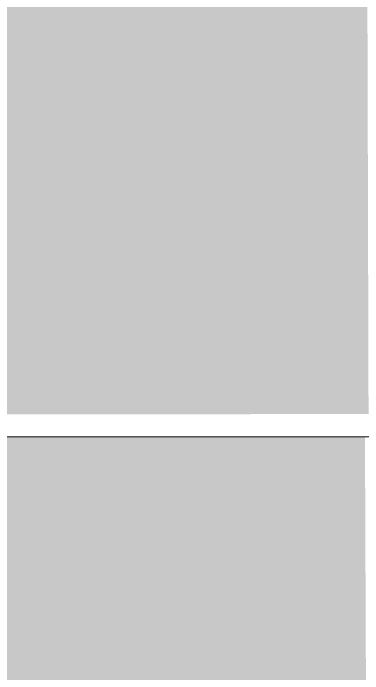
# Model space of a CAD drawing. Header units: inches. Extents: x -26493 to -10162, y -132 to 713.
# Drawn here: x -24957.328 to -24956.865, y 284.873 to 285.749 of the extents above; entities that cross this region are included whole.
import ezdxf

# ---------------------------------------------------------------- set-up
doc = ezdxf.new("R2010")
doc.units = ezdxf.units.IN
doc.header["$MEASUREMENT"] = 0
doc.layers.add('Q-SPCQ', color=91, linetype='Continuous', lineweight=9)

# ---------------------------------------------------------------- blocks, each defined once
blk = doc.blocks.new('Basketball_Backstop-Performance_Sports_Systems-3103-Ceiling_Hung - 27_-0_ to 27_-11 7_8_-706978-Section 13')
at = {"layer": 'Q-SPCQ'}
h = blk.add_hatch(color=256, dxfattribs=at)
h.paths.add_polyline_path([(-24986.61166, 285.1875), (-24982.80308, 285.24334), (-24982.86149, 285.82006), (-24982.84159, 286.48457), (-24982.86166, 286.9375), (-24986.61166, 286.9375), (-24986.61166, 285.21627)], flags=0)
h.paths.add_polyline_path([(-24982.36166, 285.1875), (-24956.85691, 285.21756), (-24956.86166, 286.9375), (-24982.371, 286.90549), (-24982.36202, 285.1875)], flags=0)
h.paths.add_polyline_path([(-24956.36618, 285.1875), (-24930.7977, 285.21627), (-24930.86149, 285.82006), (-24930.84241, 286.5165), (-24930.86166, 286.9375), (-24956.37018, 286.9375), (-24956.36641, 285.21707)], flags=0)
h.paths.add_polyline_path([(-24929.65496, 285.1875), (-24926.61166, 285.1875), (-24926.61166, 286.9375), (-24930.37018, 286.9375), (-24930.36166, 285.1875)], flags=0)
h = blk.add_hatch(color=256, dxfattribs=at)
h.paths.add_polyline_path([(-24957.16845, 283.74297), (-24957.28542, 283.95797), (-24957.2344, 284.05162), (-24957.18408, 283.81012)], flags=0)
h.paths.add_polyline_path([(-24957.27327, 284.14537), (-24957.31955, 283.91582), (-24957.39084, 283.97008), (-24957.27373, 284.14469)], flags=0)
h.paths.add_polyline_path([(-24957.16845, 284.49868), (-24957.2894, 284.29195), (-24957.31955, 284.20307), (-24957.3781, 284.34193), (-24957.27013, 284.59693), (-24957.1202, 284.63081)], flags=0)
h.paths.add_polyline_path([(-24957.51722, 282.955), (-24957.11166, 282.955), (-24957.16845, 283.90004), (-24957.21018, 283.96861), (-24957.13827, 284.03991), (-24956.98666, 283.87576), (-24956.91084, 283.89537), (-24956.79003, 283.99557), (-24956.61166, 284.05163), (-24956.8344, 284.20041), (-24956.93642, 284.59373), (-24957.1008, 284.51165), (-24957.16845, 284.49868), (-24956.86013, 284.79631), (-24956.86166, 285.1875), (-24957.54916, 285.1875), (-24957.54815, 282.955)], flags=0)
h.paths.add_polyline_path([(-24956.61166, 284.31994), (-24956.61166, 284.43946), (-24956.69717, 284.39998), (-24956.62977, 284.33689)], flags=0)
blk.add_line((-24982.55134, 285.1875), (-24956.83965, 285.1875), dxfattribs=at)

msp = doc.modelspace()

# ---------------------------------------------------------------- block references
at = {"layer": 'Q-SPCQ'}
msp.add_blockref('Basketball_Backstop-Performance_Sports_Systems-3103-Ceiling_Hung - 27_-0_ to 27_-11 7_8_-706978-Section 13', (0, 0), dxfattribs=at)

doc.saveas('drawing.dxf')
